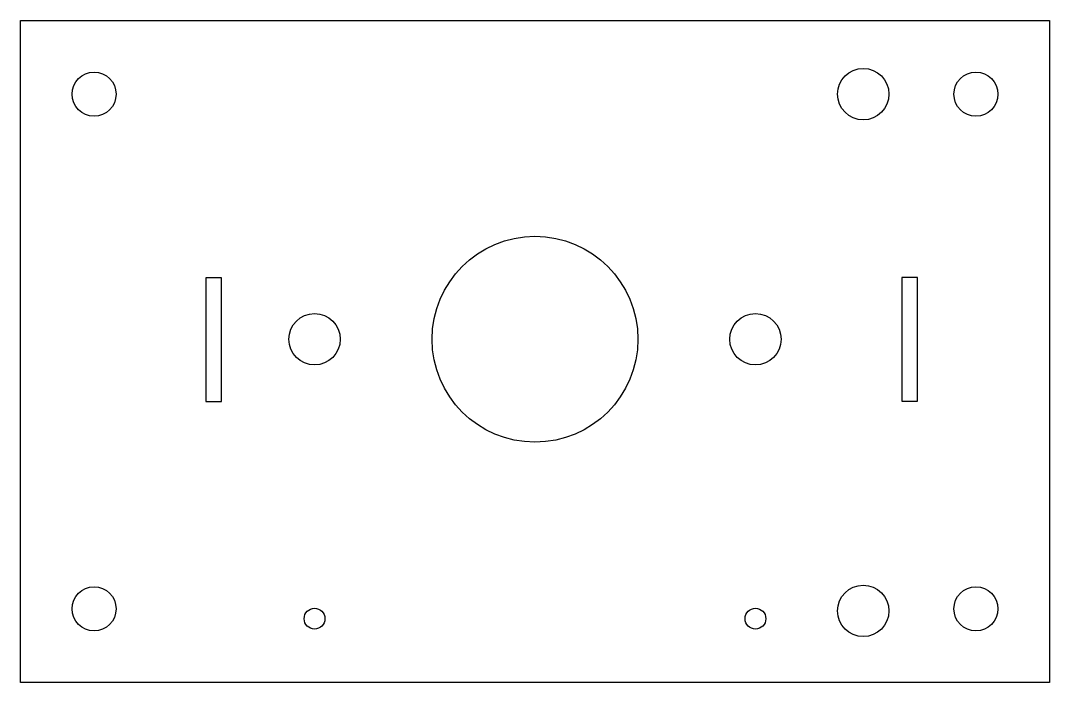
# Model space of a CAD drawing. Header units: millimetres. Extents: x -180 to 30, y -70 to 65.
import ezdxf

# ---------------------------------------------------------------- set-up
doc = ezdxf.new("R2010")
doc.units = ezdxf.units.MM
doc.layers.get('0').update_dxf_attribs({"linetype": 'CONTINUOUS'})

msp = doc.modelspace()

# ---------------------------------------------------------------- linework, layer by layer
for points in [[(-180, 65), (30, 65), (30, -70), (-180, -70)], [(-0.1, 12.6), (-0.1, -12.6), (3.1, -12.6), (3.1, 12.6)], [(-139, -12.7), (-139, 12.5), (-142.2, 12.5), (-142.2, -12.7)]]:
    msp.add_lwpolyline(points, close=True)
for centre, radius in [((-8, 50), 5.25), ((-165, 50), 4.5), ((15, 50), 4.5), ((-75, 0), 21), ((-120, 0), 5.25), ((-30, 0), 5.25), ((-8, -55.41), 5.25), ((-165, -55), 4.5), ((15, -55), 4.5), ((-120, -57), 2.12), ((-30, -57), 2.12)]:
    msp.add_circle(centre, radius)

doc.saveas('drawing.dxf')
